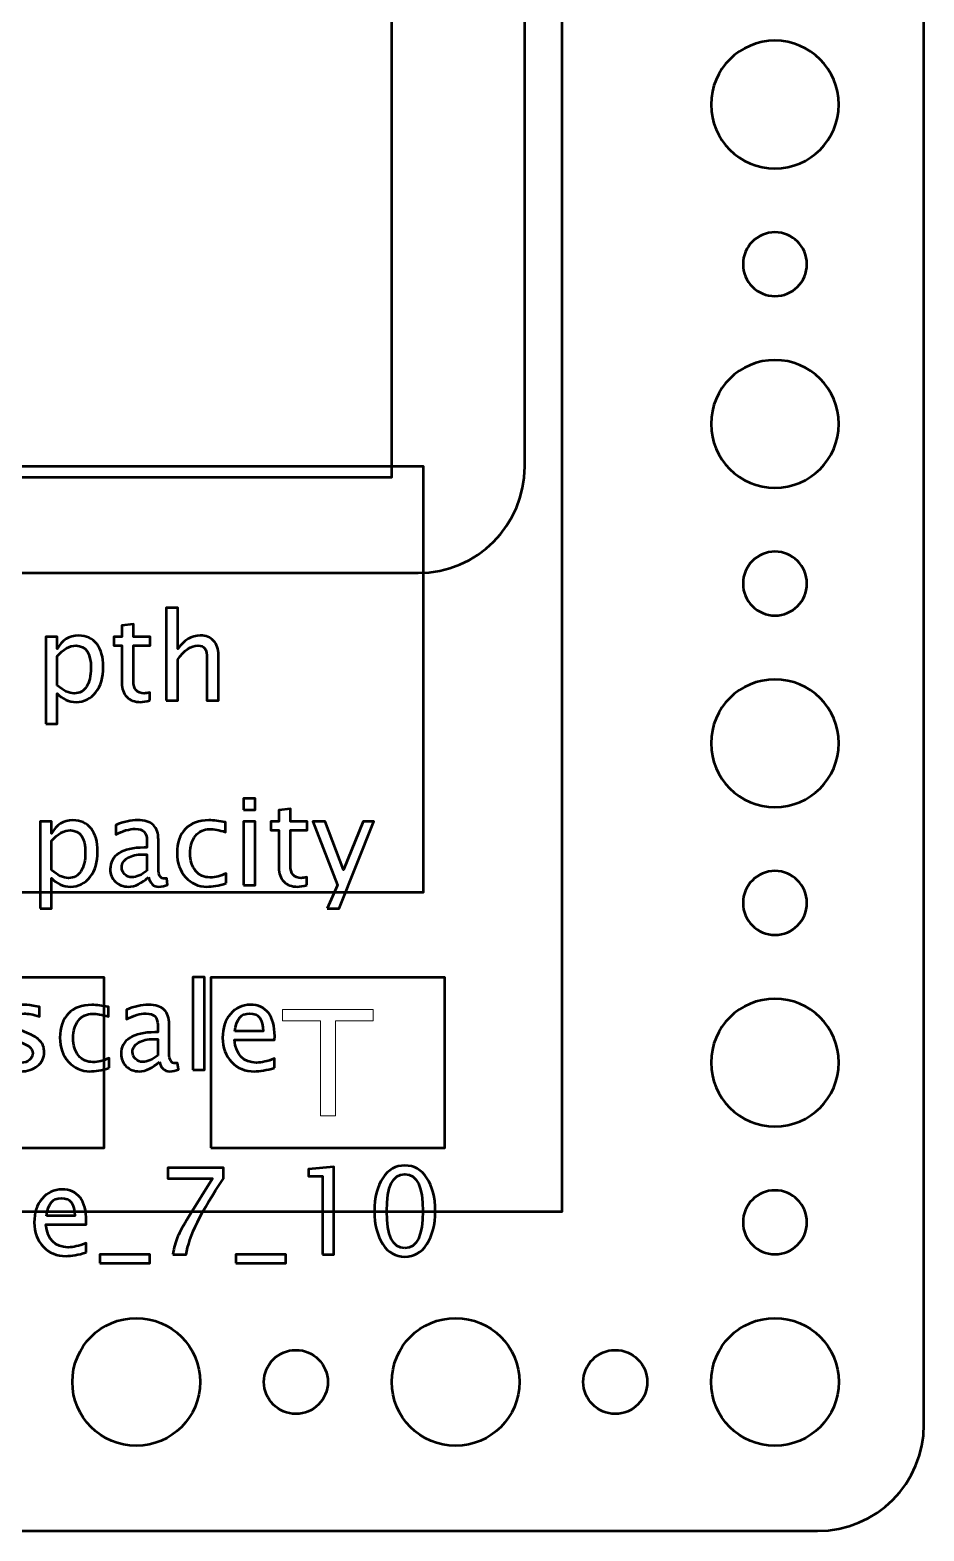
# Model space of a CAD drawing. Header units: centimetres. Extents: x -40.8 to 37.3, y -24.7 to 43.3.
# Drawn here: x -29 to -24.8, y -24.7 to -17.65 of the extents above; entities that cross this region are included whole.
import ezdxf

# ---------------------------------------------------------------- set-up
doc = ezdxf.new("R2010")
doc.units = ezdxf.units.CM
doc.header["$MEASUREMENT"] = 0
doc.layers.add('Layer 1', color=7, linetype='Continuous')

msp = doc.modelspace()

# ---------------------------------------------------------------- linework, layer by layer
at = {"layer": 'Layer 1', "color": 4, "lineweight": 53}
for points in [[(-33.5, -23.2), (-26.5, -23.2), (-26.5, -11.2), (-33.5, -11.2), (-33.5, -23.2)], [(-32.69999, -19.75), (-27.29999, -19.75), (-27.29999, -13.35), (-32.69999, -13.35), (-32.69999, -19.75)], [(-32.84999, -21.7), (-27.14999, -21.7), (-27.14999, -19.7), (-32.84999, -19.7), (-32.84999, -21.7)], [(-29.74993, -22.9), (-28.64993, -22.9), (-28.64993, -22.1), (-29.74993, -22.1), (-29.74993, -22.9)], [(-28.14993, -22.9), (-27.04993, -22.9), (-27.04993, -22.1), (-28.14993, -22.1), (-28.14993, -22.9)]]:
    msp.add_lwpolyline(points, close=True, dxfattribs=at)
at = {"layer": 'Layer 1', "lineweight": 53}
for centre, major_axis in [((-28.49999, -24.00001), (0, 0.30001)), ((-26.99999, -24.00001), (0, 0.30001)), ((-25.49999, -24.00001), (0, 0.30001)), ((-27.75, -24), (0, 0.15)), ((-26.25, -24), (0, 0.15))]:
    msp.add_ellipse(centre, major_axis=major_axis, ratio=1, dxfattribs=at)
for points, knots in [([(-35.2, -24.2), (-35.2, -24.2), (-35.2, -10.3), (-35.2, -10.3), (-35.2, -10.3), (-35.2, -10.02386), (-34.97614, -9.8), (-34.7, -9.8), (-34.7, -9.8), (-34.7, -9.8), (-25.3, -9.8), (-25.3, -9.8), (-25.3, -9.8), (-25.02386, -9.8), (-24.8, -10.02386), (-24.8, -10.3), (-24.8, -10.3), (-24.8, -10.3), (-24.8, -24.2), (-24.8, -24.2), (-24.8, -24.2), (-24.8, -24.47614), (-25.02386, -24.7), (-25.3, -24.7), (-25.3, -24.7), (-25.3, -24.7), (-34.7, -24.7), (-34.7, -24.7), (-34.7, -24.7), (-34.97614, -24.7), (-35.2, -24.47614), (-35.2, -24.2)], [0, 0, 0, 0, 0.1111111, 0.1111111, 0.1111111, 0.1111111, 0.2222222, 0.2222222, 0.2222222, 0.2222222, 0.3333333, 0.3333333, 0.3333333, 0.3333333, 0.4444444, 0.4444444, 0.4444444, 0.4444444, 0.5555556, 0.5555556, 0.5555556, 0.5555556, 0.6666667, 0.6666667, 0.6666667, 0.6666667, 0.7777778, 0.7777778, 0.7777778, 0.7777778, 1, 1, 1, 1]), ([(-33.325, -19.7), (-33.325, -19.7), (-33.325, -13.3), (-33.325, -13.3), (-33.325, -13.3), (-33.325, -13.02386), (-33.10114, -12.8), (-32.825, -12.8), (-32.825, -12.8), (-32.825, -12.8), (-27.175, -12.8), (-27.175, -12.8), (-27.175, -12.8), (-26.89886, -12.8), (-26.675, -13.02386), (-26.675, -13.3), (-26.675, -13.3), (-26.675, -13.3), (-26.675, -19.7), (-26.675, -19.7), (-26.675, -19.7), (-26.675, -19.97614), (-26.89886, -20.2), (-27.175, -20.2), (-27.175, -20.2), (-27.175, -20.2), (-32.825, -20.2), (-32.825, -20.2), (-32.825, -20.2), (-33.10114, -20.2), (-33.325, -19.97614), (-33.325, -19.7)], [0, 0, 0, 0, 0.1111111, 0.1111111, 0.1111111, 0.1111111, 0.2222222, 0.2222222, 0.2222222, 0.2222222, 0.3333333, 0.3333333, 0.3333333, 0.3333333, 0.4444444, 0.4444444, 0.4444444, 0.4444444, 0.5555556, 0.5555556, 0.5555556, 0.5555556, 0.6666667, 0.6666667, 0.6666667, 0.6666667, 0.7777778, 0.7777778, 0.7777778, 0.7777778, 1, 1, 1, 1]), ([(-25.8, -18), (-25.8, -17.83431), (-25.66569, -17.7), (-25.5, -17.7), (-25.5, -17.7), (-25.33431, -17.7), (-25.2, -17.83431), (-25.2, -18), (-25.2, -18), (-25.2, -18.16569), (-25.33431, -18.3), (-25.5, -18.3), (-25.5, -18.3), (-25.66569, -18.3), (-25.8, -18.16569), (-25.8, -18)], [0, 0, 0, 0, 0.2, 0.2, 0.2, 0.2, 0.4, 0.4, 0.4, 0.4, 0.6, 0.6, 0.6, 0.6, 1, 1, 1, 1]), ([(-25.65, -18.75), (-25.65, -18.66716), (-25.58284, -18.6), (-25.5, -18.6), (-25.5, -18.6), (-25.41716, -18.6), (-25.35, -18.66716), (-25.35, -18.75), (-25.35, -18.75), (-25.35, -18.83284), (-25.41716, -18.9), (-25.5, -18.9), (-25.5, -18.9), (-25.58284, -18.9), (-25.65, -18.83284), (-25.65, -18.75)], [0, 0, 0, 0, 0.2, 0.2, 0.2, 0.2, 0.4, 0.4, 0.4, 0.4, 0.6, 0.6, 0.6, 0.6, 1, 1, 1, 1]), ([(-25.8, -19.5), (-25.8, -19.33431), (-25.66569, -19.2), (-25.5, -19.2), (-25.5, -19.2), (-25.33431, -19.2), (-25.2, -19.33431), (-25.2, -19.5), (-25.2, -19.5), (-25.2, -19.66569), (-25.33431, -19.8), (-25.5, -19.8), (-25.5, -19.8), (-25.66569, -19.8), (-25.8, -19.66569), (-25.8, -19.5)], [0, 0, 0, 0, 0.2, 0.2, 0.2, 0.2, 0.4, 0.4, 0.4, 0.4, 0.6, 0.6, 0.6, 0.6, 1, 1, 1, 1]), ([(-25.65, -20.25), (-25.65, -20.16716), (-25.58284, -20.1), (-25.5, -20.1), (-25.5, -20.1), (-25.41716, -20.1), (-25.35, -20.16716), (-25.35, -20.25), (-25.35, -20.25), (-25.35, -20.33284), (-25.41716, -20.4), (-25.5, -20.4), (-25.5, -20.4), (-25.58284, -20.4), (-25.65, -20.33284), (-25.65, -20.25)], [0, 0, 0, 0, 0.2, 0.2, 0.2, 0.2, 0.4, 0.4, 0.4, 0.4, 0.6, 0.6, 0.6, 0.6, 1, 1, 1, 1]), ([(-25.8, -21), (-25.8, -20.83431), (-25.66569, -20.7), (-25.5, -20.7), (-25.5, -20.7), (-25.33431, -20.7), (-25.2, -20.83431), (-25.2, -21), (-25.2, -21), (-25.2, -21.16569), (-25.33431, -21.3), (-25.5, -21.3), (-25.5, -21.3), (-25.66569, -21.3), (-25.8, -21.16569), (-25.8, -21)], [0, 0, 0, 0, 0.2, 0.2, 0.2, 0.2, 0.4, 0.4, 0.4, 0.4, 0.6, 0.6, 0.6, 0.6, 1, 1, 1, 1]), ([(-25.65, -21.75), (-25.65, -21.66716), (-25.58284, -21.6), (-25.5, -21.6), (-25.5, -21.6), (-25.41716, -21.6), (-25.35, -21.66716), (-25.35, -21.75), (-25.35, -21.75), (-25.35, -21.83284), (-25.41716, -21.9), (-25.5, -21.9), (-25.5, -21.9), (-25.58284, -21.9), (-25.65, -21.83284), (-25.65, -21.75)], [0, 0, 0, 0, 0.2, 0.2, 0.2, 0.2, 0.4, 0.4, 0.4, 0.4, 0.6, 0.6, 0.6, 0.6, 1, 1, 1, 1]), ([(-25.8, -22.5), (-25.8, -22.33431), (-25.66569, -22.2), (-25.5, -22.2), (-25.5, -22.2), (-25.33431, -22.2), (-25.2, -22.33431), (-25.2, -22.5), (-25.2, -22.5), (-25.2, -22.66569), (-25.33431, -22.8), (-25.5, -22.8), (-25.5, -22.8), (-25.66569, -22.8), (-25.8, -22.66569), (-25.8, -22.5)], [0, 0, 0, 0, 0.2, 0.2, 0.2, 0.2, 0.4, 0.4, 0.4, 0.4, 0.6, 0.6, 0.6, 0.6, 1, 1, 1, 1]), ([(-25.65, -23.25), (-25.65, -23.16716), (-25.58284, -23.1), (-25.5, -23.1), (-25.5, -23.1), (-25.41716, -23.1), (-25.35, -23.16716), (-25.35, -23.25), (-25.35, -23.25), (-25.35, -23.33284), (-25.41716, -23.4), (-25.5, -23.4), (-25.5, -23.4), (-25.58284, -23.4), (-25.65, -23.33284), (-25.65, -23.25)], [0, 0, 0, 0, 0.2, 0.2, 0.2, 0.2, 0.4, 0.4, 0.4, 0.4, 0.6, 0.6, 0.6, 0.6, 1, 1, 1, 1])]:
    msp.add_open_spline(points, degree=3, knots=knots, dxfattribs=at)
at = {"layer": 'Layer 1', "color": 5, "lineweight": 53}
for points, knots in [([(-28.35867, -20.7996), (-28.35867, -20.7996), (-28.35867, -20.36442), (-28.35867, -20.36442), (-28.35867, -20.36442), (-28.35867, -20.36442), (-28.30449, -20.36442), (-28.30449, -20.36442), (-28.30449, -20.36442), (-28.30449, -20.36442), (-28.30449, -20.55698), (-28.30449, -20.55698), (-28.30449, -20.55698), (-28.2758, -20.51512), (-28.24061, -20.49424), (-28.19903, -20.49424), (-28.19903, -20.49424), (-28.17288, -20.49424), (-28.15209, -20.50242), (-28.13675, -20.51889), (-28.13675, -20.51889), (-28.12142, -20.53525), (-28.11371, -20.55736), (-28.11371, -20.58502), (-28.11371, -20.58502), (-28.11371, -20.58502), (-28.11371, -20.7996), (-28.11371, -20.7996), (-28.11371, -20.7996), (-28.11371, -20.7996), (-28.16789, -20.7996), (-28.16789, -20.7996), (-28.16789, -20.7996), (-28.16789, -20.7996), (-28.16789, -20.6027), (-28.16789, -20.6027), (-28.16789, -20.6027), (-28.16789, -20.5805), (-28.17119, -20.5647), (-28.17768, -20.55529), (-28.17768, -20.55529), (-28.18426, -20.54579), (-28.19508, -20.54109), (-28.21023, -20.54109), (-28.21023, -20.54109), (-28.24353, -20.54109), (-28.27495, -20.56282), (-28.30449, -20.60628), (-28.30449, -20.60628), (-28.30449, -20.60628), (-28.30449, -20.7996), (-28.30449, -20.7996), (-28.30449, -20.7996), (-28.30449, -20.7996), (-28.35867, -20.7996), (-28.35867, -20.7996)], [0, 0, 0, 0, 0.0666667, 0.0666667, 0.0666667, 0.0666667, 0.1333333, 0.1333333, 0.1333333, 0.1333333, 0.2, 0.2, 0.2, 0.2, 0.2666667, 0.2666667, 0.2666667, 0.2666667, 0.3333333, 0.3333333, 0.3333333, 0.3333333, 0.4, 0.4, 0.4, 0.4, 0.4666667, 0.4666667, 0.4666667, 0.4666667, 0.5333333, 0.5333333, 0.5333333, 0.5333333, 0.6, 0.6, 0.6, 0.6, 0.6666667, 0.6666667, 0.6666667, 0.6666667, 0.7333333, 0.7333333, 0.7333333, 0.7333333, 0.8, 0.8, 0.8, 0.8, 0.8666667, 0.8666667, 0.8666667, 0.8666667, 1, 1, 1, 1]), ([(-28.436, -20.79951), (-28.45275, -20.80412), (-28.46733, -20.80637), (-28.47965, -20.80637), (-28.47965, -20.80637), (-28.50731, -20.80637), (-28.52885, -20.79847), (-28.54428, -20.78267), (-28.54428, -20.78267), (-28.5598, -20.76686), (-28.56752, -20.74494), (-28.56752, -20.71682), (-28.56752, -20.71682), (-28.56752, -20.71682), (-28.56752, -20.54109), (-28.56752, -20.54109), (-28.56752, -20.54109), (-28.56752, -20.54109), (-28.60496, -20.54109), (-28.60496, -20.54109), (-28.60496, -20.54109), (-28.60496, -20.54109), (-28.60496, -20.50045), (-28.60496, -20.50045), (-28.60496, -20.50045), (-28.60496, -20.50045), (-28.56752, -20.50045), (-28.56752, -20.50045), (-28.56752, -20.50045), (-28.56752, -20.50045), (-28.56752, -20.44635), (-28.56752, -20.44635), (-28.56752, -20.44635), (-28.56752, -20.44635), (-28.51333, -20.44118), (-28.51333, -20.44118), (-28.51333, -20.44118), (-28.51333, -20.44118), (-28.51333, -20.50045), (-28.51333, -20.50045), (-28.51333, -20.50045), (-28.51333, -20.50045), (-28.43487, -20.50045), (-28.43487, -20.50045), (-28.43487, -20.50045), (-28.43487, -20.50045), (-28.43487, -20.54109), (-28.43487, -20.54109), (-28.43487, -20.54109), (-28.43487, -20.54109), (-28.51333, -20.54109), (-28.51333, -20.54109), (-28.51333, -20.54109), (-28.51333, -20.54109), (-28.51333, -20.70703), (-28.51333, -20.70703), (-28.51333, -20.70703), (-28.51333, -20.74617), (-28.4963, -20.76573), (-28.46234, -20.76573), (-28.46234, -20.76573), (-28.4551, -20.76573), (-28.44635, -20.76451), (-28.436, -20.76216), (-28.436, -20.76216), (-28.436, -20.76216), (-28.436, -20.79951), (-28.436, -20.79951)], [0, 0, 0, 0, 0.0555556, 0.0555556, 0.0555556, 0.0555556, 0.1111111, 0.1111111, 0.1111111, 0.1111111, 0.1666667, 0.1666667, 0.1666667, 0.1666667, 0.2222222, 0.2222222, 0.2222222, 0.2222222, 0.2777778, 0.2777778, 0.2777778, 0.2777778, 0.3333333, 0.3333333, 0.3333333, 0.3333333, 0.3888889, 0.3888889, 0.3888889, 0.3888889, 0.4444444, 0.4444444, 0.4444444, 0.4444444, 0.5, 0.5, 0.5, 0.5, 0.5555556, 0.5555556, 0.5555556, 0.5555556, 0.6111111, 0.6111111, 0.6111111, 0.6111111, 0.6666667, 0.6666667, 0.6666667, 0.6666667, 0.7222222, 0.7222222, 0.7222222, 0.7222222, 0.7777778, 0.7777778, 0.7777778, 0.7777778, 0.8333333, 0.8333333, 0.8333333, 0.8333333, 0.8888889, 0.8888889, 0.8888889, 0.8888889, 1, 1, 1, 1]), ([(-28.925, -20.90854), (-28.925, -20.90854), (-28.925, -20.50045), (-28.925, -20.50045), (-28.925, -20.50045), (-28.925, -20.50045), (-28.87082, -20.50045), (-28.87082, -20.50045), (-28.87082, -20.50045), (-28.87082, -20.50045), (-28.87082, -20.55698), (-28.87082, -20.55698), (-28.87082, -20.55698), (-28.84862, -20.51512), (-28.81522, -20.49424), (-28.77072, -20.49424), (-28.77072, -20.49424), (-28.73469, -20.49424), (-28.70638, -20.50731), (-28.68568, -20.53356), (-28.68568, -20.53356), (-28.66499, -20.55981), (-28.65464, -20.59565), (-28.65464, -20.64109), (-28.65464, -20.64109), (-28.65464, -20.69057), (-28.6664, -20.73055), (-28.68982, -20.76084), (-28.68982, -20.76084), (-28.71324, -20.79123), (-28.7441, -20.80637), (-28.78229, -20.80637), (-28.78229, -20.80637), (-28.81776, -20.80637), (-28.8473, -20.79283), (-28.87082, -20.76564), (-28.87082, -20.76564), (-28.87082, -20.76564), (-28.87082, -20.90854), (-28.87082, -20.90854), (-28.87082, -20.90854), (-28.87082, -20.90854), (-28.925, -20.90854), (-28.925, -20.90854)], [0, 0, 0, 0, 0.0833333, 0.0833333, 0.0833333, 0.0833333, 0.1666667, 0.1666667, 0.1666667, 0.1666667, 0.25, 0.25, 0.25, 0.25, 0.3333333, 0.3333333, 0.3333333, 0.3333333, 0.4166667, 0.4166667, 0.4166667, 0.4166667, 0.5, 0.5, 0.5, 0.5, 0.5833333, 0.5833333, 0.5833333, 0.5833333, 0.6666667, 0.6666667, 0.6666667, 0.6666667, 0.75, 0.75, 0.75, 0.75, 0.8333333, 0.8333333, 0.8333333, 0.8333333, 1, 1, 1, 1]), ([(-28.87082, -20.72829), (-28.84288, -20.75322), (-28.81625, -20.76573), (-28.79095, -20.76573), (-28.79095, -20.76573), (-28.76602, -20.76573), (-28.74673, -20.75529), (-28.73319, -20.7345), (-28.73319, -20.7345), (-28.71955, -20.71371), (-28.71277, -20.68445), (-28.71277, -20.64664), (-28.71277, -20.64664), (-28.71277, -20.57665), (-28.73592, -20.54165), (-28.7822, -20.54165), (-28.7822, -20.54165), (-28.81249, -20.54165), (-28.84203, -20.55802), (-28.87082, -20.59085), (-28.87082, -20.59085), (-28.87082, -20.59085), (-28.87082, -20.72829), (-28.87082, -20.72829)], [0, 0, 0, 0, 0.1428571, 0.1428571, 0.1428571, 0.1428571, 0.2857143, 0.2857143, 0.2857143, 0.2857143, 0.4285714, 0.4285714, 0.4285714, 0.4285714, 0.5714286, 0.5714286, 0.5714286, 0.5714286, 0.7142857, 0.7142857, 0.7142857, 0.7142857, 1, 1, 1, 1]), ([(-27.9955, -21.31305), (-27.9955, -21.31305), (-27.9955, -21.25886), (-27.9955, -21.25886), (-27.9955, -21.25886), (-27.9955, -21.25886), (-27.94132, -21.25886), (-27.94132, -21.25886), (-27.94132, -21.25886), (-27.94132, -21.25886), (-27.94132, -21.31305), (-27.94132, -21.31305), (-27.94132, -21.31305), (-27.94132, -21.31305), (-27.9955, -21.31305), (-27.9955, -21.31305)], [0, 0, 0, 0, 0.2, 0.2, 0.2, 0.2, 0.4, 0.4, 0.4, 0.4, 0.6, 0.6, 0.6, 0.6, 1, 1, 1, 1]), ([(-27.6986, -21.66686), (-27.71535, -21.67147), (-27.72993, -21.67372), (-27.74225, -21.67372), (-27.74225, -21.67372), (-27.76991, -21.67372), (-27.79145, -21.66582), (-27.80688, -21.65002), (-27.80688, -21.65002), (-27.8224, -21.63421), (-27.83012, -21.61229), (-27.83012, -21.58417), (-27.83012, -21.58417), (-27.83012, -21.58417), (-27.83012, -21.40844), (-27.83012, -21.40844), (-27.83012, -21.40844), (-27.83012, -21.40844), (-27.86756, -21.40844), (-27.86756, -21.40844), (-27.86756, -21.40844), (-27.86756, -21.40844), (-27.86756, -21.3678), (-27.86756, -21.3678), (-27.86756, -21.3678), (-27.86756, -21.3678), (-27.83012, -21.3678), (-27.83012, -21.3678), (-27.83012, -21.3678), (-27.83012, -21.3678), (-27.83012, -21.3137), (-27.83012, -21.3137), (-27.83012, -21.3137), (-27.83012, -21.3137), (-27.77593, -21.30853), (-27.77593, -21.30853), (-27.77593, -21.30853), (-27.77593, -21.30853), (-27.77593, -21.3678), (-27.77593, -21.3678), (-27.77593, -21.3678), (-27.77593, -21.3678), (-27.69747, -21.3678), (-27.69747, -21.3678), (-27.69747, -21.3678), (-27.69747, -21.3678), (-27.69747, -21.40844), (-27.69747, -21.40844), (-27.69747, -21.40844), (-27.69747, -21.40844), (-27.77593, -21.40844), (-27.77593, -21.40844), (-27.77593, -21.40844), (-27.77593, -21.40844), (-27.77593, -21.57438), (-27.77593, -21.57438), (-27.77593, -21.57438), (-27.77593, -21.61352), (-27.7589, -21.63308), (-27.72494, -21.63308), (-27.72494, -21.63308), (-27.7177, -21.63308), (-27.70895, -21.63186), (-27.6986, -21.62951), (-27.6986, -21.62951), (-27.6986, -21.62951), (-27.6986, -21.66686), (-27.6986, -21.66686)], [0, 0, 0, 0, 0.0555556, 0.0555556, 0.0555556, 0.0555556, 0.1111111, 0.1111111, 0.1111111, 0.1111111, 0.1666667, 0.1666667, 0.1666667, 0.1666667, 0.2222222, 0.2222222, 0.2222222, 0.2222222, 0.2777778, 0.2777778, 0.2777778, 0.2777778, 0.3333333, 0.3333333, 0.3333333, 0.3333333, 0.3888889, 0.3888889, 0.3888889, 0.3888889, 0.4444444, 0.4444444, 0.4444444, 0.4444444, 0.5, 0.5, 0.5, 0.5, 0.5555556, 0.5555556, 0.5555556, 0.5555556, 0.6111111, 0.6111111, 0.6111111, 0.6111111, 0.6666667, 0.6666667, 0.6666667, 0.6666667, 0.7222222, 0.7222222, 0.7222222, 0.7222222, 0.7777778, 0.7777778, 0.7777778, 0.7777778, 0.8333333, 0.8333333, 0.8333333, 0.8333333, 0.8888889, 0.8888889, 0.8888889, 0.8888889, 1, 1, 1, 1]), ([(-28.95149, -21.77589), (-28.95149, -21.77589), (-28.95149, -21.3678), (-28.95149, -21.3678), (-28.95149, -21.3678), (-28.95149, -21.3678), (-28.89731, -21.3678), (-28.89731, -21.3678), (-28.89731, -21.3678), (-28.89731, -21.3678), (-28.89731, -21.42433), (-28.89731, -21.42433), (-28.89731, -21.42433), (-28.87511, -21.38247), (-28.84171, -21.36159), (-28.79721, -21.36159), (-28.79721, -21.36159), (-28.76118, -21.36159), (-28.73287, -21.37466), (-28.71217, -21.40091), (-28.71217, -21.40091), (-28.69148, -21.42716), (-28.68113, -21.463), (-28.68113, -21.50844), (-28.68113, -21.50844), (-28.68113, -21.55792), (-28.69289, -21.5979), (-28.71631, -21.62819), (-28.71631, -21.62819), (-28.73973, -21.65858), (-28.77059, -21.67372), (-28.80878, -21.67372), (-28.80878, -21.67372), (-28.84425, -21.67372), (-28.87379, -21.66018), (-28.89731, -21.63299), (-28.89731, -21.63299), (-28.89731, -21.63299), (-28.89731, -21.77589), (-28.89731, -21.77589), (-28.89731, -21.77589), (-28.89731, -21.77589), (-28.95149, -21.77589), (-28.95149, -21.77589)], [0, 0, 0, 0, 0.0833333, 0.0833333, 0.0833333, 0.0833333, 0.1666667, 0.1666667, 0.1666667, 0.1666667, 0.25, 0.25, 0.25, 0.25, 0.3333333, 0.3333333, 0.3333333, 0.3333333, 0.4166667, 0.4166667, 0.4166667, 0.4166667, 0.5, 0.5, 0.5, 0.5, 0.5833333, 0.5833333, 0.5833333, 0.5833333, 0.6666667, 0.6666667, 0.6666667, 0.6666667, 0.75, 0.75, 0.75, 0.75, 0.8333333, 0.8333333, 0.8333333, 0.8333333, 1, 1, 1, 1]), ([(-28.89731, -21.59564), (-28.86937, -21.62057), (-28.84274, -21.63308), (-28.81744, -21.63308), (-28.81744, -21.63308), (-28.79251, -21.63308), (-28.77322, -21.62264), (-28.75968, -21.60185), (-28.75968, -21.60185), (-28.74604, -21.58106), (-28.73926, -21.5518), (-28.73926, -21.51399), (-28.73926, -21.51399), (-28.73926, -21.444), (-28.76241, -21.409), (-28.80869, -21.409), (-28.80869, -21.409), (-28.83898, -21.409), (-28.86852, -21.42537), (-28.89731, -21.4582), (-28.89731, -21.4582), (-28.89731, -21.4582), (-28.89731, -21.59564), (-28.89731, -21.59564)], [0, 0, 0, 0, 0.1428571, 0.1428571, 0.1428571, 0.1428571, 0.2857143, 0.2857143, 0.2857143, 0.2857143, 0.4285714, 0.4285714, 0.4285714, 0.4285714, 0.5714286, 0.5714286, 0.5714286, 0.5714286, 0.7142857, 0.7142857, 0.7142857, 0.7142857, 1, 1, 1, 1]), ([(-28.44208, -21.62885), (-28.47463, -21.65877), (-28.50595, -21.67372), (-28.53606, -21.67372), (-28.53606, -21.67372), (-28.5608, -21.67372), (-28.5814, -21.66601), (-28.59767, -21.65049), (-28.59767, -21.65049), (-28.61404, -21.63497), (-28.62223, -21.6154), (-28.62223, -21.59179), (-28.62223, -21.59179), (-28.62223, -21.55914), (-28.60849, -21.53402), (-28.58102, -21.51653), (-28.58102, -21.51653), (-28.55355, -21.49903), (-28.51414, -21.49028), (-28.46277, -21.49028), (-28.46277, -21.49028), (-28.46277, -21.49028), (-28.45007, -21.49028), (-28.45007, -21.49028), (-28.45007, -21.49028), (-28.45007, -21.49028), (-28.45007, -21.45425), (-28.45007, -21.45425), (-28.45007, -21.45425), (-28.45007, -21.41954), (-28.46814, -21.40223), (-28.50435, -21.40223), (-28.50435, -21.40223), (-28.53239, -21.40223), (-28.56306, -21.41107), (-28.59626, -21.42876), (-28.59626, -21.42876), (-28.59626, -21.42876), (-28.59626, -21.38417), (-28.59626, -21.38417), (-28.59626, -21.38417), (-28.55976, -21.36911), (-28.52533, -21.36159), (-28.49307, -21.36159), (-28.49307, -21.36159), (-28.45986, -21.36159), (-28.4353, -21.36911), (-28.41959, -21.38426), (-28.41959, -21.38426), (-28.40379, -21.39941), (-28.39589, -21.42274), (-28.39589, -21.45425), (-28.39589, -21.45425), (-28.39589, -21.45425), (-28.39589, -21.58943), (-28.39589, -21.58943), (-28.39589, -21.58943), (-28.39589, -21.62038), (-28.38639, -21.63591), (-28.36729, -21.63591), (-28.36729, -21.63591), (-28.36494, -21.63591), (-28.36146, -21.63553), (-28.35685, -21.63478), (-28.35685, -21.63478), (-28.35685, -21.63478), (-28.35299, -21.66488), (-28.35299, -21.66488), (-28.35299, -21.66488), (-28.36531, -21.67081), (-28.37886, -21.67372), (-28.39372, -21.67372), (-28.39372, -21.67372), (-28.41903, -21.67372), (-28.43512, -21.65877), (-28.44208, -21.62885)], [0, 0, 0, 0, 0.05, 0.05, 0.05, 0.05, 0.1, 0.1, 0.1, 0.1, 0.15, 0.15, 0.15, 0.15, 0.2, 0.2, 0.2, 0.2, 0.25, 0.25, 0.25, 0.25, 0.3, 0.3, 0.3, 0.3, 0.35, 0.35, 0.35, 0.35, 0.4, 0.4, 0.4, 0.4, 0.45, 0.45, 0.45, 0.45, 0.5, 0.5, 0.5, 0.5, 0.55, 0.55, 0.55, 0.55, 0.6, 0.6, 0.6, 0.6, 0.65, 0.65, 0.65, 0.65, 0.7, 0.7, 0.7, 0.7, 0.75, 0.75, 0.75, 0.75, 0.8, 0.8, 0.8, 0.8, 0.85, 0.85, 0.85, 0.85, 0.9, 0.9, 0.9, 0.9, 1, 1, 1, 1]), ([(-28.07688, -21.65792), (-28.11197, -21.66846), (-28.14226, -21.67372), (-28.16775, -21.67372), (-28.16775, -21.67372), (-28.20821, -21.67372), (-28.2417, -21.65877), (-28.26832, -21.62894), (-28.26832, -21.62894), (-28.29494, -21.59903), (-28.3083, -21.56131), (-28.3083, -21.51587), (-28.3083, -21.51587), (-28.3083, -21.46733), (-28.29513, -21.42941), (-28.26879, -21.40232), (-28.26879, -21.40232), (-28.24245, -21.37513), (-28.20567, -21.36159), (-28.15844, -21.36159), (-28.15844, -21.36159), (-28.13521, -21.36159), (-28.10905, -21.36479), (-28.08027, -21.37118), (-28.08027, -21.37118), (-28.08027, -21.37118), (-28.08027, -21.4169), (-28.08027, -21.4169), (-28.08027, -21.4169), (-28.11084, -21.40787), (-28.13577, -21.40336), (-28.15496, -21.40336), (-28.15496, -21.40336), (-28.18281, -21.40336), (-28.2051, -21.4138), (-28.22175, -21.43459), (-28.22175, -21.43459), (-28.2384, -21.45538), (-28.24678, -21.48313), (-28.24678, -21.51775), (-28.24678, -21.51775), (-28.24678, -21.55133), (-28.23812, -21.57843), (-28.22091, -21.59922), (-28.22091, -21.59922), (-28.20369, -21.61991), (-28.18121, -21.63026), (-28.15327, -21.63026), (-28.15327, -21.63026), (-28.12853, -21.63026), (-28.10313, -21.62386), (-28.07688, -21.61107), (-28.07688, -21.61107), (-28.07688, -21.61107), (-28.07688, -21.65792), (-28.07688, -21.65792)], [0, 0, 0, 0, 0.0666667, 0.0666667, 0.0666667, 0.0666667, 0.1333333, 0.1333333, 0.1333333, 0.1333333, 0.2, 0.2, 0.2, 0.2, 0.2666667, 0.2666667, 0.2666667, 0.2666667, 0.3333333, 0.3333333, 0.3333333, 0.3333333, 0.4, 0.4, 0.4, 0.4, 0.4666667, 0.4666667, 0.4666667, 0.4666667, 0.5333333, 0.5333333, 0.5333333, 0.5333333, 0.6, 0.6, 0.6, 0.6, 0.6666667, 0.6666667, 0.6666667, 0.6666667, 0.7333333, 0.7333333, 0.7333333, 0.7333333, 0.8, 0.8, 0.8, 0.8, 0.8666667, 0.8666667, 0.8666667, 0.8666667, 1, 1, 1, 1]), ([(-27.9955, -21.66695), (-27.9955, -21.66695), (-27.9955, -21.3678), (-27.9955, -21.3678), (-27.9955, -21.3678), (-27.9955, -21.3678), (-27.94132, -21.3678), (-27.94132, -21.3678), (-27.94132, -21.3678), (-27.94132, -21.3678), (-27.94132, -21.66695), (-27.94132, -21.66695), (-27.94132, -21.66695), (-27.94132, -21.66695), (-27.9955, -21.66695), (-27.9955, -21.66695)], [0, 0, 0, 0, 0.2, 0.2, 0.2, 0.2, 0.4, 0.4, 0.4, 0.4, 0.6, 0.6, 0.6, 0.6, 1, 1, 1, 1]), ([(-27.60359, -21.77589), (-27.60359, -21.77589), (-27.55505, -21.66733), (-27.55505, -21.66733), (-27.55505, -21.66733), (-27.55505, -21.66733), (-27.67094, -21.3678), (-27.67094, -21.3678), (-27.67094, -21.3678), (-27.67094, -21.3678), (-27.61281, -21.3678), (-27.61281, -21.3678), (-27.61281, -21.3678), (-27.61281, -21.3678), (-27.52664, -21.59433), (-27.52664, -21.59433), (-27.52664, -21.59433), (-27.52664, -21.59433), (-27.43473, -21.3678), (-27.43473, -21.3678), (-27.43473, -21.3678), (-27.43473, -21.3678), (-27.38364, -21.3678), (-27.38364, -21.3678), (-27.38364, -21.3678), (-27.38364, -21.3678), (-27.54714, -21.77589), (-27.54714, -21.77589), (-27.54714, -21.77589), (-27.54714, -21.77589), (-27.60359, -21.77589), (-27.60359, -21.77589)], [0, 0, 0, 0, 0.1111111, 0.1111111, 0.1111111, 0.1111111, 0.2222222, 0.2222222, 0.2222222, 0.2222222, 0.3333333, 0.3333333, 0.3333333, 0.3333333, 0.4444444, 0.4444444, 0.4444444, 0.4444444, 0.5555556, 0.5555556, 0.5555556, 0.5555556, 0.6666667, 0.6666667, 0.6666667, 0.6666667, 0.7777778, 0.7777778, 0.7777778, 0.7777778, 1, 1, 1, 1]), ([(-28.45007, -21.59931), (-28.45007, -21.59931), (-28.45007, -21.52245), (-28.45007, -21.52245), (-28.45007, -21.52245), (-28.45007, -21.52245), (-28.46748, -21.52189), (-28.46748, -21.52189), (-28.46748, -21.52189), (-28.49758, -21.52189), (-28.52185, -21.52744), (-28.54038, -21.53854), (-28.54038, -21.53854), (-28.55882, -21.54973), (-28.56804, -21.5645), (-28.56804, -21.58294), (-28.56804, -21.58294), (-28.56804, -21.59583), (-28.56343, -21.60674), (-28.55431, -21.61568), (-28.55431, -21.61568), (-28.54509, -21.62462), (-28.53389, -21.62913), (-28.52063, -21.62913), (-28.52063, -21.62913), (-28.49805, -21.62913), (-28.47453, -21.61916), (-28.45007, -21.59931)], [0, 0, 0, 0, 0.125, 0.125, 0.125, 0.125, 0.25, 0.25, 0.25, 0.25, 0.375, 0.375, 0.375, 0.375, 0.5, 0.5, 0.5, 0.5, 0.625, 0.625, 0.625, 0.625, 0.75, 0.75, 0.75, 0.75, 1, 1, 1, 1]), ([(-28.23369, -22.5343), (-28.23369, -22.5343), (-28.23369, -22.09912), (-28.23369, -22.09912), (-28.23369, -22.09912), (-28.23369, -22.09912), (-28.17951, -22.09912), (-28.17951, -22.09912), (-28.17951, -22.09912), (-28.17951, -22.09912), (-28.17951, -22.5343), (-28.17951, -22.5343), (-28.17951, -22.5343), (-28.17951, -22.5343), (-28.23369, -22.5343), (-28.23369, -22.5343)], [0, 0, 0, 0, 0.2, 0.2, 0.2, 0.2, 0.4, 0.4, 0.4, 0.4, 0.6, 0.6, 0.6, 0.6, 1, 1, 1, 1]), ([(-29.13296, -22.52358), (-29.13296, -22.52358), (-29.13296, -22.4739), (-29.13296, -22.4739), (-29.13296, -22.4739), (-29.09749, -22.49159), (-29.06673, -22.50043), (-29.04048, -22.50043), (-29.04048, -22.50043), (-29.02487, -22.50043), (-29.01189, -22.4962), (-29.00163, -22.48773), (-29.00163, -22.48773), (-28.99138, -22.47936), (-28.9862, -22.46882), (-28.9862, -22.45613), (-28.9862, -22.45613), (-28.9862, -22.43759), (-29.0006, -22.42226), (-29.02938, -22.41012), (-29.02938, -22.41012), (-29.02938, -22.41012), (-29.06109, -22.39667), (-29.06109, -22.39667), (-29.06109, -22.39667), (-29.10784, -22.37729), (-29.13126, -22.34926), (-29.13126, -22.31285), (-29.13126, -22.31285), (-29.13126, -22.28679), (-29.12205, -22.26629), (-29.10361, -22.25133), (-29.10361, -22.25133), (-29.08517, -22.23637), (-29.05986, -22.22894), (-29.02778, -22.22894), (-29.02778, -22.22894), (-29.01113, -22.22894), (-28.99044, -22.2312), (-28.96588, -22.23581), (-28.96588, -22.23581), (-28.96588, -22.23581), (-28.9546, -22.23797), (-28.9546, -22.23797), (-28.9546, -22.23797), (-28.9546, -22.23797), (-28.9546, -22.28312), (-28.9546, -22.28312), (-28.9546, -22.28312), (-28.98479, -22.27409), (-29.00888, -22.26958), (-29.02684, -22.26958), (-29.02684, -22.26958), (-29.04265, -22.26958), (-29.05516, -22.27306), (-29.06466, -22.27993), (-29.06466, -22.27993), (-29.07407, -22.28679), (-29.07877, -22.29601), (-29.07877, -22.30758), (-29.07877, -22.30758), (-29.07877, -22.32386), (-29.0656, -22.33769), (-29.03917, -22.34888), (-29.03917, -22.34888), (-29.03917, -22.34888), (-29.01311, -22.35989), (-29.01311, -22.35989), (-29.01311, -22.35989), (-28.98357, -22.37231), (-28.96269, -22.38548), (-28.95046, -22.3993), (-28.95046, -22.3993), (-28.93813, -22.41313), (-28.93202, -22.43044), (-28.93202, -22.45114), (-28.93202, -22.45114), (-28.93202, -22.47739), (-28.94237, -22.49893), (-28.96316, -22.51577), (-28.96316, -22.51577), (-28.98385, -22.53261), (-29.01038, -22.54107), (-29.04265, -22.54107), (-29.04265, -22.54107), (-29.06748, -22.54107), (-29.09749, -22.53524), (-29.13296, -22.52358)], [0, 0, 0, 0, 0.0434783, 0.0434783, 0.0434783, 0.0434783, 0.0869565, 0.0869565, 0.0869565, 0.0869565, 0.1304348, 0.1304348, 0.1304348, 0.1304348, 0.173913, 0.173913, 0.173913, 0.173913, 0.2173913, 0.2173913, 0.2173913, 0.2173913, 0.2608696, 0.2608696, 0.2608696, 0.2608696, 0.3043478, 0.3043478, 0.3043478, 0.3043478, 0.3478261, 0.3478261, 0.3478261, 0.3478261, 0.3913043, 0.3913043, 0.3913043, 0.3913043, 0.4347826, 0.4347826, 0.4347826, 0.4347826, 0.4782609, 0.4782609, 0.4782609, 0.4782609, 0.5217391, 0.5217391, 0.5217391, 0.5217391, 0.5652174, 0.5652174, 0.5652174, 0.5652174, 0.6086957, 0.6086957, 0.6086957, 0.6086957, 0.6521739, 0.6521739, 0.6521739, 0.6521739, 0.6956522, 0.6956522, 0.6956522, 0.6956522, 0.7391304, 0.7391304, 0.7391304, 0.7391304, 0.7826087, 0.7826087, 0.7826087, 0.7826087, 0.826087, 0.826087, 0.826087, 0.826087, 0.8695652, 0.8695652, 0.8695652, 0.8695652, 0.9130435, 0.9130435, 0.9130435, 0.9130435, 1, 1, 1, 1]), ([(-28.62675, -22.52527), (-28.66184, -22.53581), (-28.69213, -22.54107), (-28.71762, -22.54107), (-28.71762, -22.54107), (-28.75808, -22.54107), (-28.79157, -22.52612), (-28.81819, -22.49629), (-28.81819, -22.49629), (-28.84481, -22.46638), (-28.85817, -22.42866), (-28.85817, -22.38322), (-28.85817, -22.38322), (-28.85817, -22.33468), (-28.845, -22.29676), (-28.81866, -22.26967), (-28.81866, -22.26967), (-28.79232, -22.24248), (-28.75554, -22.22894), (-28.70831, -22.22894), (-28.70831, -22.22894), (-28.68508, -22.22894), (-28.65892, -22.23214), (-28.63014, -22.23853), (-28.63014, -22.23853), (-28.63014, -22.23853), (-28.63014, -22.28425), (-28.63014, -22.28425), (-28.63014, -22.28425), (-28.66071, -22.27522), (-28.68564, -22.27071), (-28.70483, -22.27071), (-28.70483, -22.27071), (-28.73268, -22.27071), (-28.75497, -22.28115), (-28.77162, -22.30194), (-28.77162, -22.30194), (-28.78827, -22.32273), (-28.79665, -22.35048), (-28.79665, -22.3851), (-28.79665, -22.3851), (-28.79665, -22.41868), (-28.78799, -22.44578), (-28.77078, -22.46657), (-28.77078, -22.46657), (-28.75356, -22.48726), (-28.73108, -22.49761), (-28.70314, -22.49761), (-28.70314, -22.49761), (-28.6784, -22.49761), (-28.653, -22.49121), (-28.62675, -22.47842), (-28.62675, -22.47842), (-28.62675, -22.47842), (-28.62675, -22.52527), (-28.62675, -22.52527)], [0, 0, 0, 0, 0.0666667, 0.0666667, 0.0666667, 0.0666667, 0.1333333, 0.1333333, 0.1333333, 0.1333333, 0.2, 0.2, 0.2, 0.2, 0.2666667, 0.2666667, 0.2666667, 0.2666667, 0.3333333, 0.3333333, 0.3333333, 0.3333333, 0.4, 0.4, 0.4, 0.4, 0.4666667, 0.4666667, 0.4666667, 0.4666667, 0.5333333, 0.5333333, 0.5333333, 0.5333333, 0.6, 0.6, 0.6, 0.6, 0.6666667, 0.6666667, 0.6666667, 0.6666667, 0.7333333, 0.7333333, 0.7333333, 0.7333333, 0.8, 0.8, 0.8, 0.8, 0.8666667, 0.8666667, 0.8666667, 0.8666667, 1, 1, 1, 1]), ([(-28.39118, -22.4962), (-28.42373, -22.52612), (-28.45505, -22.54107), (-28.48516, -22.54107), (-28.48516, -22.54107), (-28.5099, -22.54107), (-28.5305, -22.53336), (-28.54677, -22.51784), (-28.54677, -22.51784), (-28.56314, -22.50232), (-28.57133, -22.48275), (-28.57133, -22.45914), (-28.57133, -22.45914), (-28.57133, -22.42649), (-28.55759, -22.40137), (-28.53012, -22.38388), (-28.53012, -22.38388), (-28.50265, -22.36638), (-28.46324, -22.35763), (-28.41187, -22.35763), (-28.41187, -22.35763), (-28.41187, -22.35763), (-28.39917, -22.35763), (-28.39917, -22.35763), (-28.39917, -22.35763), (-28.39917, -22.35763), (-28.39917, -22.3216), (-28.39917, -22.3216), (-28.39917, -22.3216), (-28.39917, -22.28689), (-28.41724, -22.26958), (-28.45345, -22.26958), (-28.45345, -22.26958), (-28.48149, -22.26958), (-28.51216, -22.27842), (-28.54536, -22.29611), (-28.54536, -22.29611), (-28.54536, -22.29611), (-28.54536, -22.25152), (-28.54536, -22.25152), (-28.54536, -22.25152), (-28.50886, -22.23646), (-28.47443, -22.22894), (-28.44217, -22.22894), (-28.44217, -22.22894), (-28.40896, -22.22894), (-28.3844, -22.23646), (-28.36869, -22.25161), (-28.36869, -22.25161), (-28.35289, -22.26676), (-28.34499, -22.29009), (-28.34499, -22.3216), (-28.34499, -22.3216), (-28.34499, -22.3216), (-28.34499, -22.45678), (-28.34499, -22.45678), (-28.34499, -22.45678), (-28.34499, -22.48773), (-28.33549, -22.50326), (-28.31639, -22.50326), (-28.31639, -22.50326), (-28.31404, -22.50326), (-28.31056, -22.50288), (-28.30595, -22.50213), (-28.30595, -22.50213), (-28.30595, -22.50213), (-28.30209, -22.53223), (-28.30209, -22.53223), (-28.30209, -22.53223), (-28.31441, -22.53816), (-28.32796, -22.54107), (-28.34282, -22.54107), (-28.34282, -22.54107), (-28.36813, -22.54107), (-28.38422, -22.52612), (-28.39118, -22.4962)], [0, 0, 0, 0, 0.05, 0.05, 0.05, 0.05, 0.1, 0.1, 0.1, 0.1, 0.15, 0.15, 0.15, 0.15, 0.2, 0.2, 0.2, 0.2, 0.25, 0.25, 0.25, 0.25, 0.3, 0.3, 0.3, 0.3, 0.35, 0.35, 0.35, 0.35, 0.4, 0.4, 0.4, 0.4, 0.45, 0.45, 0.45, 0.45, 0.5, 0.5, 0.5, 0.5, 0.55, 0.55, 0.55, 0.55, 0.6, 0.6, 0.6, 0.6, 0.65, 0.65, 0.65, 0.65, 0.7, 0.7, 0.7, 0.7, 0.75, 0.75, 0.75, 0.75, 0.8, 0.8, 0.8, 0.8, 0.85, 0.85, 0.85, 0.85, 0.9, 0.9, 0.9, 0.9, 1, 1, 1, 1]), ([(-27.85101, -22.5247), (-27.88741, -22.53562), (-27.91855, -22.54107), (-27.94452, -22.54107), (-27.94452, -22.54107), (-27.98882, -22.54107), (-28.02485, -22.5264), (-28.05261, -22.49714), (-28.05261, -22.49714), (-28.08036, -22.46788), (-28.09428, -22.42997), (-28.09428, -22.38331), (-28.09428, -22.38331), (-28.09428, -22.33806), (-28.08205, -22.3009), (-28.0575, -22.27184), (-28.0575, -22.27184), (-28.03294, -22.24286), (-28.00152, -22.22837), (-27.96324, -22.22837), (-27.96324, -22.22837), (-27.92702, -22.22837), (-27.89898, -22.24126), (-27.87923, -22.26704), (-27.87923, -22.26704), (-27.85947, -22.29281), (-27.8496, -22.32931), (-27.8496, -22.37663), (-27.8496, -22.37663), (-27.8496, -22.37663), (-27.84988, -22.39319), (-27.84988, -22.39319), (-27.84988, -22.39319), (-27.84988, -22.39319), (-28.03897, -22.39319), (-28.03897, -22.39319), (-28.03897, -22.39319), (-28.03106, -22.46469), (-27.99616, -22.50043), (-27.93436, -22.50043), (-27.93436, -22.50043), (-27.91168, -22.50043), (-27.88393, -22.49404), (-27.85101, -22.48124), (-27.85101, -22.48124), (-27.85101, -22.48124), (-27.85101, -22.5247), (-27.85101, -22.5247)], [0, 0, 0, 0, 0.0769231, 0.0769231, 0.0769231, 0.0769231, 0.1538462, 0.1538462, 0.1538462, 0.1538462, 0.2307692, 0.2307692, 0.2307692, 0.2307692, 0.3076923, 0.3076923, 0.3076923, 0.3076923, 0.3846154, 0.3846154, 0.3846154, 0.3846154, 0.4615385, 0.4615385, 0.4615385, 0.4615385, 0.5384615, 0.5384615, 0.5384615, 0.5384615, 0.6153846, 0.6153846, 0.6153846, 0.6153846, 0.6923077, 0.6923077, 0.6923077, 0.6923077, 0.7692308, 0.7692308, 0.7692308, 0.7692308, 0.8461538, 0.8461538, 0.8461538, 0.8461538, 1, 1, 1, 1]), ([(-28.03614, -22.35255), (-28.03614, -22.35255), (-27.90406, -22.35255), (-27.90406, -22.35255), (-27.90406, -22.35255), (-27.90406, -22.29686), (-27.92485, -22.26901), (-27.96634, -22.26901), (-27.96634, -22.26901), (-28.00811, -22.26901), (-28.03135, -22.29686), (-28.03614, -22.35255)], [0, 0, 0, 0, 0.25, 0.25, 0.25, 0.25, 0.5, 0.5, 0.5, 0.5, 1, 1, 1, 1]), ([(-28.39917, -22.46666), (-28.39917, -22.46666), (-28.39917, -22.3898), (-28.39917, -22.3898), (-28.39917, -22.3898), (-28.39917, -22.3898), (-28.41658, -22.38924), (-28.41658, -22.38924), (-28.41658, -22.38924), (-28.44668, -22.38924), (-28.47095, -22.39479), (-28.48948, -22.40589), (-28.48948, -22.40589), (-28.50792, -22.41708), (-28.51714, -22.43185), (-28.51714, -22.45029), (-28.51714, -22.45029), (-28.51714, -22.46318), (-28.51253, -22.47409), (-28.50341, -22.48303), (-28.50341, -22.48303), (-28.49419, -22.49197), (-28.48299, -22.49648), (-28.46973, -22.49648), (-28.46973, -22.49648), (-28.44715, -22.49648), (-28.42363, -22.48651), (-28.39917, -22.46666)], [0, 0, 0, 0, 0.125, 0.125, 0.125, 0.125, 0.25, 0.25, 0.25, 0.25, 0.375, 0.375, 0.375, 0.375, 0.5, 0.5, 0.5, 0.5, 0.625, 0.625, 0.625, 0.625, 0.75, 0.75, 0.75, 0.75, 1, 1, 1, 1]), ([(-28.32819, -23.40165), (-28.32293, -23.36985), (-28.31531, -23.34229), (-28.30552, -23.31915), (-28.30552, -23.31915), (-28.29574, -23.29601), (-28.27834, -23.26411), (-28.2535, -23.22366), (-28.2535, -23.22366), (-28.2535, -23.22366), (-28.14249, -23.04436), (-28.14249, -23.04436), (-28.14249, -23.04436), (-28.14249, -23.04436), (-28.3519, -23.04436), (-28.3519, -23.04436), (-28.3519, -23.04436), (-28.3519, -23.04436), (-28.3519, -22.99356), (-28.3519, -22.99356), (-28.3519, -22.99356), (-28.3519, -22.99356), (-28.09, -22.99356), (-28.09, -22.99356), (-28.09, -22.99356), (-28.09, -22.99356), (-28.09, -23.04436), (-28.09, -23.04436), (-28.09, -23.04436), (-28.19452, -23.19864), (-28.25303, -23.31774), (-28.26554, -23.40165), (-28.26554, -23.40165), (-28.26554, -23.40165), (-28.32819, -23.40165), (-28.32819, -23.40165)], [0, 0, 0, 0, 0.1, 0.1, 0.1, 0.1, 0.2, 0.2, 0.2, 0.2, 0.3, 0.3, 0.3, 0.3, 0.4, 0.4, 0.4, 0.4, 0.5, 0.5, 0.5, 0.5, 0.6, 0.6, 0.6, 0.6, 0.7, 0.7, 0.7, 0.7, 0.8, 0.8, 0.8, 0.8, 1, 1, 1, 1]), ([(-27.62583, -23.40165), (-27.62583, -23.40165), (-27.62583, -23.0342), (-27.62583, -23.0342), (-27.62583, -23.0342), (-27.62583, -23.0342), (-27.69074, -23.0342), (-27.69074, -23.0342), (-27.69074, -23.0342), (-27.69074, -23.0342), (-27.69074, -23.00033), (-27.69074, -23.00033), (-27.69074, -23.00033), (-27.69074, -23.00033), (-27.57164, -22.99017), (-27.57164, -22.99017), (-27.57164, -22.99017), (-27.57164, -22.99017), (-27.57164, -23.40165), (-27.57164, -23.40165), (-27.57164, -23.40165), (-27.57164, -23.40165), (-27.62583, -23.40165), (-27.62583, -23.40165)], [0, 0, 0, 0, 0.1428571, 0.1428571, 0.1428571, 0.1428571, 0.2857143, 0.2857143, 0.2857143, 0.2857143, 0.4285714, 0.4285714, 0.4285714, 0.4285714, 0.5714286, 0.5714286, 0.5714286, 0.5714286, 0.7142857, 0.7142857, 0.7142857, 0.7142857, 1, 1, 1, 1]), ([(-27.23843, -23.41181), (-27.28123, -23.41181), (-27.31576, -23.39215), (-27.34191, -23.35292), (-27.34191, -23.35292), (-27.36815, -23.31369), (-27.38123, -23.26195), (-27.38123, -23.1976), (-27.38123, -23.1976), (-27.38123, -23.13326), (-27.36815, -23.08152), (-27.34191, -23.04229), (-27.34191, -23.04229), (-27.31576, -23.00306), (-27.28123, -22.9834), (-27.23843, -22.9834), (-27.23843, -22.9834), (-27.19544, -22.9834), (-27.16091, -23.00297), (-27.13476, -23.0421), (-27.13476, -23.0421), (-27.1087, -23.08124), (-27.09562, -23.13307), (-27.09562, -23.1976), (-27.09562, -23.1976), (-27.09562, -23.26195), (-27.1087, -23.31369), (-27.13476, -23.35292), (-27.13476, -23.35292), (-27.16091, -23.39215), (-27.19544, -23.41181), (-27.23843, -23.41181)], [0, 0, 0, 0, 0.1111111, 0.1111111, 0.1111111, 0.1111111, 0.2222222, 0.2222222, 0.2222222, 0.2222222, 0.3333333, 0.3333333, 0.3333333, 0.3333333, 0.4444444, 0.4444444, 0.4444444, 0.4444444, 0.5555556, 0.5555556, 0.5555556, 0.5555556, 0.6666667, 0.6666667, 0.6666667, 0.6666667, 0.7777778, 0.7777778, 0.7777778, 0.7777778, 1, 1, 1, 1]), ([(-27.23852, -23.37117), (-27.18198, -23.37117), (-27.15376, -23.31332), (-27.15376, -23.1976), (-27.15376, -23.1976), (-27.15376, -23.08189), (-27.18198, -23.02404), (-27.23852, -23.02404), (-27.23852, -23.02404), (-27.29487, -23.02404), (-27.32309, -23.08189), (-27.32309, -23.1976), (-27.32309, -23.1976), (-27.32309, -23.31332), (-27.29487, -23.37117), (-27.23852, -23.37117)], [0, 0, 0, 0, 0.2, 0.2, 0.2, 0.2, 0.4, 0.4, 0.4, 0.4, 0.6, 0.6, 0.6, 0.6, 1, 1, 1, 1]), ([(-28.73583, -23.39205), (-28.77223, -23.40297), (-28.80337, -23.40842), (-28.82934, -23.40842), (-28.82934, -23.40842), (-28.87364, -23.40842), (-28.90967, -23.39375), (-28.93743, -23.36449), (-28.93743, -23.36449), (-28.96518, -23.33523), (-28.9791, -23.29732), (-28.9791, -23.25066), (-28.9791, -23.25066), (-28.9791, -23.20541), (-28.96687, -23.16825), (-28.94232, -23.13919), (-28.94232, -23.13919), (-28.91776, -23.11021), (-28.88634, -23.09572), (-28.84806, -23.09572), (-28.84806, -23.09572), (-28.81184, -23.09572), (-28.7838, -23.10861), (-28.76405, -23.13439), (-28.76405, -23.13439), (-28.74429, -23.16016), (-28.73442, -23.19666), (-28.73442, -23.24398), (-28.73442, -23.24398), (-28.73442, -23.24398), (-28.7347, -23.26054), (-28.7347, -23.26054), (-28.7347, -23.26054), (-28.7347, -23.26054), (-28.92379, -23.26054), (-28.92379, -23.26054), (-28.92379, -23.26054), (-28.91588, -23.33204), (-28.88098, -23.36778), (-28.81918, -23.36778), (-28.81918, -23.36778), (-28.7965, -23.36778), (-28.76875, -23.36139), (-28.73583, -23.34859), (-28.73583, -23.34859), (-28.73583, -23.34859), (-28.73583, -23.39205), (-28.73583, -23.39205)], [0, 0, 0, 0, 0.0769231, 0.0769231, 0.0769231, 0.0769231, 0.1538462, 0.1538462, 0.1538462, 0.1538462, 0.2307692, 0.2307692, 0.2307692, 0.2307692, 0.3076923, 0.3076923, 0.3076923, 0.3076923, 0.3846154, 0.3846154, 0.3846154, 0.3846154, 0.4615385, 0.4615385, 0.4615385, 0.4615385, 0.5384615, 0.5384615, 0.5384615, 0.5384615, 0.6153846, 0.6153846, 0.6153846, 0.6153846, 0.6923077, 0.6923077, 0.6923077, 0.6923077, 0.7692308, 0.7692308, 0.7692308, 0.7692308, 0.8461538, 0.8461538, 0.8461538, 0.8461538, 1, 1, 1, 1]), ([(-28.92096, -23.2199), (-28.92096, -23.2199), (-28.78888, -23.2199), (-28.78888, -23.2199), (-28.78888, -23.2199), (-28.78888, -23.16421), (-28.80967, -23.13636), (-28.85116, -23.13636), (-28.85116, -23.13636), (-28.89293, -23.13636), (-28.91617, -23.16421), (-28.92096, -23.2199)], [0, 0, 0, 0, 0.25, 0.25, 0.25, 0.25, 0.5, 0.5, 0.5, 0.5, 1, 1, 1, 1]), ([(-28.67137, -23.44229), (-28.67137, -23.44229), (-28.67137, -23.40165), (-28.67137, -23.40165), (-28.67137, -23.40165), (-28.67137, -23.40165), (-28.43657, -23.40165), (-28.43657, -23.40165), (-28.43657, -23.40165), (-28.43657, -23.40165), (-28.43657, -23.44229), (-28.43657, -23.44229), (-28.43657, -23.44229), (-28.43657, -23.44229), (-28.67137, -23.44229), (-28.67137, -23.44229)], [0, 0, 0, 0, 0.2, 0.2, 0.2, 0.2, 0.4, 0.4, 0.4, 0.4, 0.6, 0.6, 0.6, 0.6, 1, 1, 1, 1]), ([(-28.03223, -23.44229), (-28.03223, -23.44229), (-28.03223, -23.40165), (-28.03223, -23.40165), (-28.03223, -23.40165), (-28.03223, -23.40165), (-27.79743, -23.40165), (-27.79743, -23.40165), (-27.79743, -23.40165), (-27.79743, -23.40165), (-27.79743, -23.44229), (-27.79743, -23.44229), (-27.79743, -23.44229), (-27.79743, -23.44229), (-28.03223, -23.44229), (-28.03223, -23.44229)], [0, 0, 0, 0, 0.2, 0.2, 0.2, 0.2, 0.4, 0.4, 0.4, 0.4, 0.6, 0.6, 0.6, 0.6, 1, 1, 1, 1])]:
    msp.add_open_spline(points, degree=3, knots=knots, dxfattribs=at)
at = {"layer": 'Layer 1', "color": 4, "lineweight": 9}
msp.add_open_spline([(-27.6352, -22.75), (-27.6352, -22.75), (-27.6352, -22.30325), (-27.6352, -22.30325), (-27.6352, -22.30325), (-27.6352, -22.30325), (-27.81224, -22.30325), (-27.81224, -22.30325), (-27.81224, -22.30325), (-27.81224, -22.30325), (-27.81224, -22.25), (-27.81224, -22.25), (-27.81224, -22.25), (-27.81224, -22.25), (-27.38693, -22.25), (-27.38693, -22.25), (-27.38693, -22.25), (-27.38693, -22.25), (-27.38693, -22.30325), (-27.38693, -22.30325), (-27.38693, -22.30325), (-27.38693, -22.30325), (-27.56397, -22.30325), (-27.56397, -22.30325), (-27.56397, -22.30325), (-27.56397, -22.30325), (-27.56397, -22.75), (-27.56397, -22.75), (-27.56397, -22.75), (-27.56397, -22.75), (-27.6352, -22.75), (-27.6352, -22.75)], degree=3, knots=[0, 0, 0, 0, 0.1111111, 0.1111111, 0.1111111, 0.1111111, 0.2222222, 0.2222222, 0.2222222, 0.2222222, 0.3333333, 0.3333333, 0.3333333, 0.3333333, 0.4444444, 0.4444444, 0.4444444, 0.4444444, 0.5555556, 0.5555556, 0.5555556, 0.5555556, 0.6666667, 0.6666667, 0.6666667, 0.6666667, 0.7777778, 0.7777778, 0.7777778, 0.7777778, 1, 1, 1, 1], dxfattribs=at)

doc.saveas('drawing.dxf')
